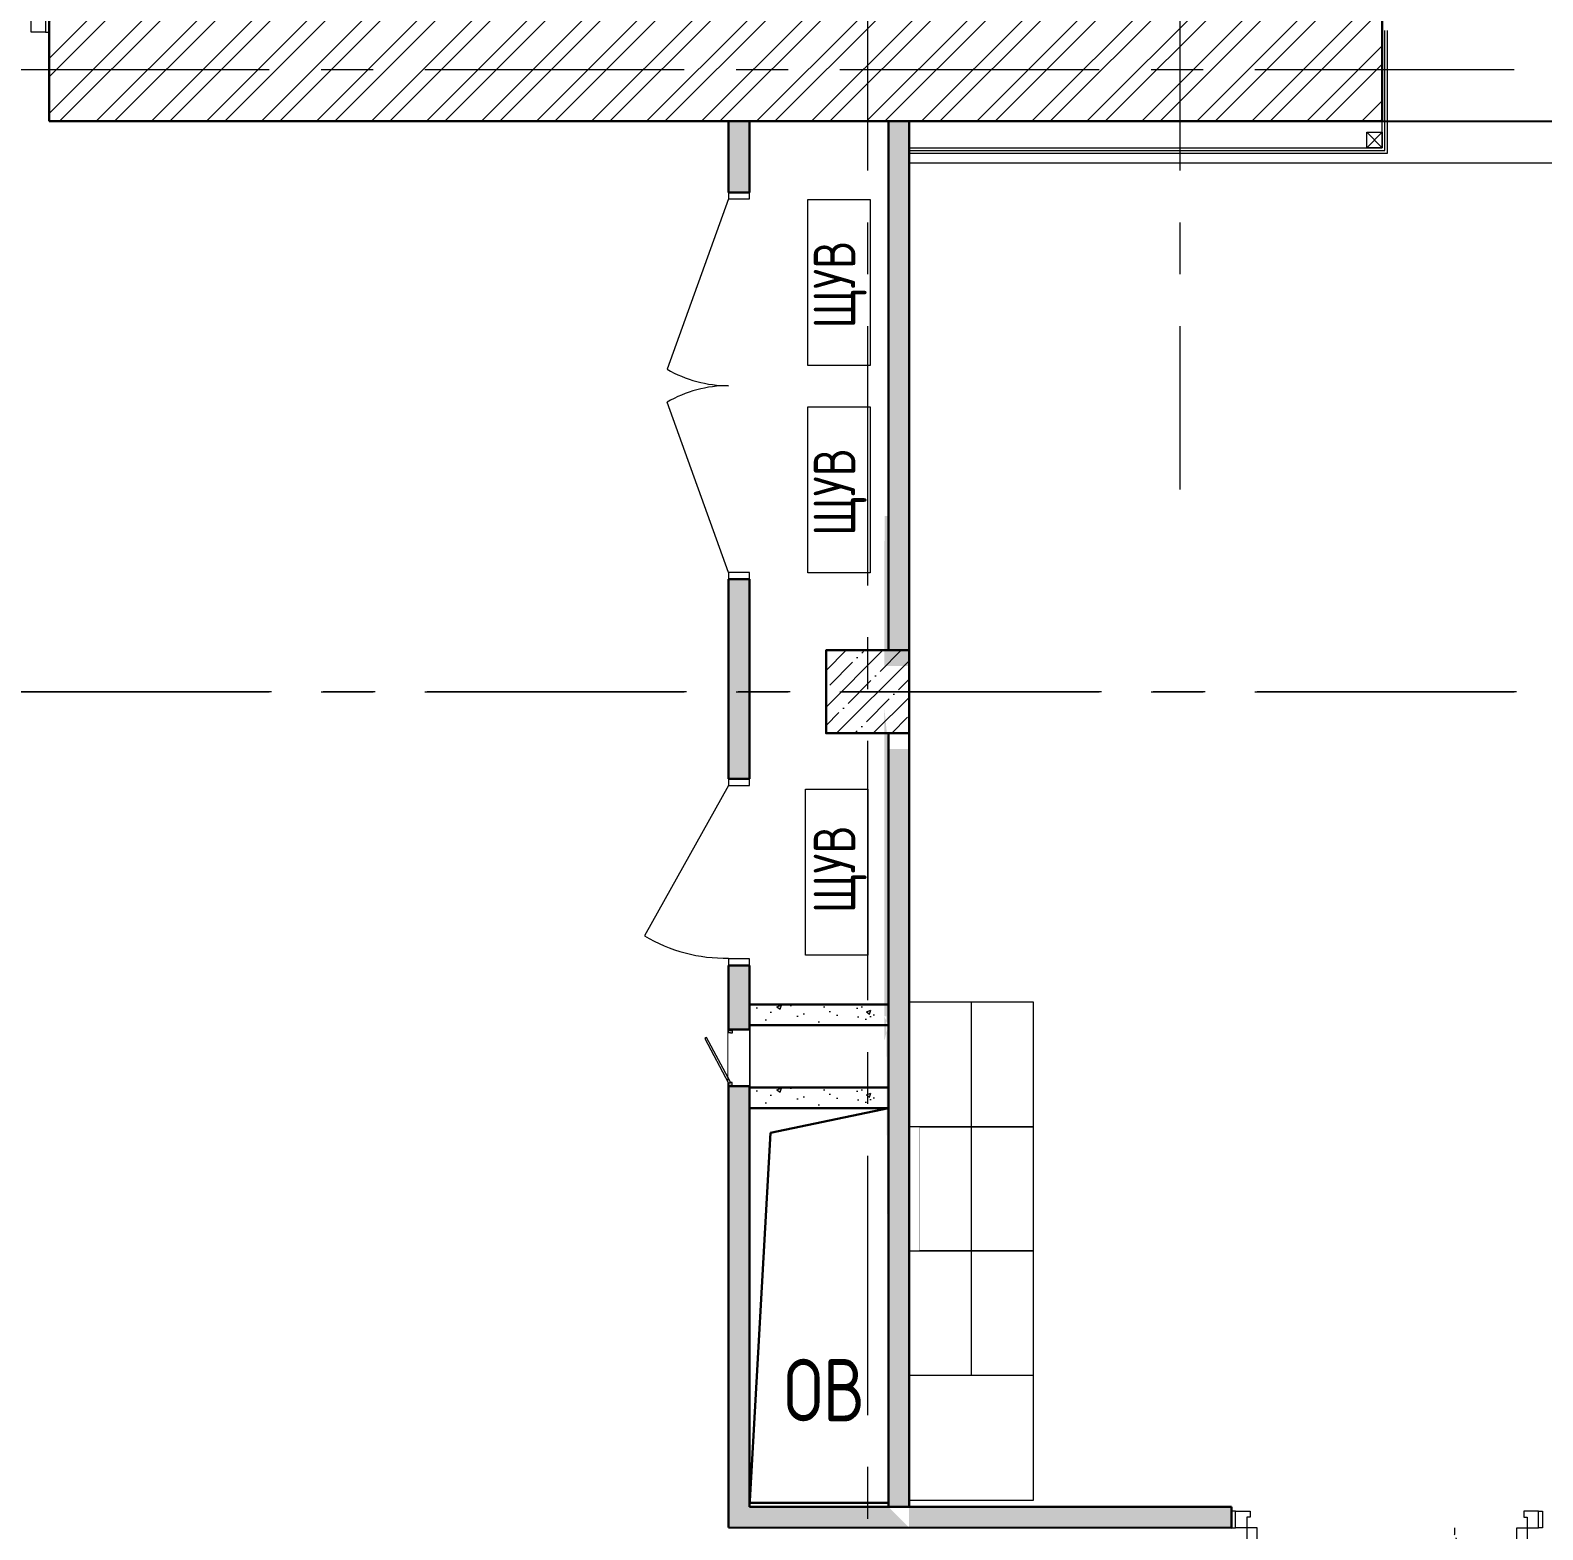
# Model space of a CAD drawing. Header units: millimetres. Extents: x -8689834 to 9419935, y 0 to 135940.
# Drawn here: x 83607 to 90896, y 120561 to 127790 of the extents above; entities that cross this region are included whole.
import ezdxf
from ezdxf import colors
from ezdxf.entities.mleader import LeaderData, LeaderLine
from ezdxf.math import Vec2, Vec3

# ---------------------------------------------------------------- set-up
doc = ezdxf.new("R2010")
doc.units = ezdxf.units.MM
doc.header["$MEASUREMENT"] = 0
doc.linetypes.add('ACAD_ISO03W100', pattern=[30, 12, -18])
doc.linetypes.add('CENTER', pattern=[2, 1.25, -0.25, 0.25, -0.25])
doc.layers.get('0').update_dxf_attribs({"color": 250, "lineweight": 9})
for name, color, linetype, lineweight in [('АР_ ДВЕРИ', 250, 'Continuous', 13), ('АР_Двери', 175, 'Continuous', 18), ('АР_Колонны', 250, 'Continuous', 30), ('АР_Колонны Штрих', 250, 'Continuous', 5), ('АР_Оси', 7, 'Continuous', 9), ('АР_Отметки', 250, 'Continuous', 15), ('АР_Перегородки газоблок', 165, 'Continuous', 30), ('АР_Перегородки газоблок_Штрих', 165, 'Continuous', 5), ('АР_Перегородки ГКЛ', 215, 'Continuous', 9), ('АР_Подоконники', 163, 'Continuous', 9), ('АР_Сущ Несущая стена', 216, 'Continuous', 30), ('АР_Штриховка кирпич', 250, 'Continuous', 9), ('Двери ARCHICAD_Ном._пера__1', 7, 'Continuous', 15), ('Двери ARCHICAD_Ном._пера__120', 7, 'Continuous', 5), ('Двери ARCHICAD_Ном._пера__41', 7, 'Continuous', 20), ('Задания на лючки', 32, 'Continuous', 15), ('М_проемы ОВ 4-5эт', 172, 'Continuous', 30), ('ТХ_мебель передв', 250, 'Continuous', 13), ('ТХ_мебель_стац', 250, 'Continuous', 13), ('Шахта АВТ', 12, 'Continuous', 9)]:
    doc.layers.add(name, color=color, linetype=linetype, lineweight=lineweight)
for name, color, linetype in [('АР_новое окно', 155, 'Continuous'), ('АР_Отверстия', 251, 'Continuous'), ('Двери ARCHICAD', 7, 'Continuous')]:
    doc.layers.add(name, color=color, linetype=linetype)
doc.layers.get('0').freeze()
doc.styles.add('ICOCPEUR', font='isocpeur.ttf')
doc.styles.add('ISOCPEUR', font='isocpeur.ttf', dxfattribs={"width": 0.7})
doc.styles.add('стиль5', font='isocpeur.ttf', dxfattribs={"width": 0.8, "height": 180})

# ---------------------------------------------------------------- blocks, each defined once
blk = doc.blocks.new('кухня тип 3')
at = {"ltscale": 100}
for p, q in [((209139.5, 25435.9), (209139.5, 24835.9)), ((209739.5, 25435.9), (209739.5, 24835.9)), ((210339.5, 25435.9), (210339.5, 24835.9)), ((209139.5, 25135.9), (210939.5, 25135.9))]:
    blk.add_line(p, q, dxfattribs=at)
blk.add_lwpolyline([(210939.5, 24835.9), (208539.5, 24835.9), (208539.5, 25435.9), (210939.5, 25435.9)], close=True, dxfattribs=at)
blk = doc.blocks.new('Полуторная_на лестницу')
for points in [[(75, 80), (75, 1080), (124.9, 1080), (124.9, 80)], [(1375.1, 430), (1375.1, 80), (1425, 80), (1425, 430)]]:
    blk.add_lwpolyline(points, close=True)
for points in [[(0, 0), (0, 80), (20, 80), (20, 0), (0, 0)], [(20, 80), (20, 0), (90, 0), (90, 30), (75, 30), (75, 80), (20, 80)], [(1480, 80), (1480, 0), (1410, 0), (1410, 30), (1425, 30), (1425, 80), (1480, 80)], [(1500, 0), (1500, 80), (1480, 80), (1480, 0), (1500, 0)]]:
    blk.add_lwpolyline(points)
at = {"linetype": 'ACAD_ISO03W100', "ltscale": 3}
for centre, radius, start, end in [((75, 80), 1000, 0, 90), ((1465.4, 39.6), 392.5, 95.90754, 174.09246)]:
    blk.add_arc(centre, radius, start, end, dxfattribs=at)
blk = doc.blocks.new('A$Ce02d65bd')
at = {"ltscale": 100}
for points in [[(0, 0), (0, 75), (75, 75), (75, 0), (0, 0)], [(0, 0), (75, 75)], [(0, 75), (75, 0)]]:
    blk.add_lwpolyline(points, dxfattribs=at)
blk = doc.blocks.new('_DotSmall')
at = {"color": 0, "linetype": 'ByBlock', "const_width": 0.5}
blk.add_lwpolyline([(-0.0625, 0, 1), (0.0625, 0, 1)], format="xyb", close=True, dxfattribs=at)
blk = doc.blocks.new('1700-2')
for points in [[(80, 1600), (0, 1600), (0, 1583), (80, 1583), (80, 1600)], [(0, 1583), (80, 1583), (80, 1513), (50, 1513), (50, 1513), (0, 1513), (0, 1583)], [(-385.9, 1443.1), (-420.9, 1443.1), (-420.9, 1358.3), (-50, 1358.3), (-50, 1443.1), (-85, 1443.1)], [(-385.9, 1443.1), (-385.9, 1393.3), (-85, 1393.3), (-85, 1443.1)], [(-969.5, 56.9), (-1004.5, 56.9), (-1004.5, 141.7), (-50, 141.7), (-50, 56.9), (-85, 56.9)], [(-969.5, 56.9), (-969.5, 106.7), (-85, 106.7), (-85, 56.9)], [(0, -83), (80, -83), (80, -13), (50, -13), (50, -13), (0, -13), (0, -83)], [(80, -100), (0, -100), (0, -83), (80, -83), (80, -100)]]:
    blk.add_lwpolyline(points)
for points in [[(-471.3, 1443.1), (0, 1443.1), (0, 1513), (-471.3, 1513)], [(0, -13), (-1054.7, -13), (-1054.7, 56.9), (0, 56.9)]]:
    blk.add_lwpolyline(points, close=True)
for centre, radius, start, end in [((0, 1513), 471.3, 180, 270), ((0, -13), 1054.7, 90, 180)]:
    blk.add_arc(centre, radius, start, end)
blk = doc.blocks.new('*U1471')
at = {"color": 7}
blk.add_wipeout([(-565, 60), (445, 60), (445, -310), (-565, -310)], dxfattribs=at)
for p, q in [((-530, 60), (-565, 60)), ((-550, 60), (-550, -10)), ((-550, -10), (-550, 60)), ((-510, 60), (-530, 60)), ((-510, 20), (-510, 60)), ((-500, 20), (-510, 20)), ((-500, -10), (-500, 20)), ((380, -10), (380, 20)), ((380, 20), (390, 20)), ((390, 20), (390, 60)), ((390, 60), (410, 60)), ((410, 60), (445, 60)), ((430, 60), (430, -10)), ((430, -10), (430, 60)), ((-565, -10), (-530, -10)), ((-530, -10), (-500, -10)), ((410, -10), (380, -10)), ((445, -10), (410, -10))]:
    blk.add_line(p, q)
at = {"lineweight": 30}
for p, q in [((-565, 60), (-565, -310)), ((445, 60), (445, -310))]:
    blk.add_line(p, q, dxfattribs=at)
blk.add_lwpolyline([(389, 60), (370, 25), (-424, 448), (-406, 483)], close=True)
blk = doc.blocks.new('Металлическая Двупольная дверь 23_2')
at = {"layer": 'Двери ARCHICAD_Ном._пера__1', "color": 7, "linetype": 'Continuous', "lineweight": 15}
for p, q in [((-900, 0), (-79.4, 296.5)), ((900, 0), (79.4, 296.5)), ((-900, 0), (-932, 0)), ((-932, 0), (-932, -100)), ((-900, -100), (-900, 0)), ((932, 0), (900, 0)), ((900, 0), (900, -100)), ((932, -100), (932, 0)), ((-932, -100), (-900, -100)), ((900, -100), (932, -100))]:
    blk.add_line(p, q, dxfattribs=at)
at = {"layer": 'Двери ARCHICAD_Ном._пера__120', "color": 7, "linetype": 'Continuous', "lineweight": 5}
for centre, start, end in [((-593, 0), 0, 30), ((593, 0), 150, 180)]:
    blk.add_arc(centre, 593, start, end, dxfattribs=at)
at = {"layer": 'Двери ARCHICAD_Ном._пера__41', "color": 7, "linetype": 'Continuous', "lineweight": 20}
for p, q in [((-932, 0), (-975, 0)), ((-932, 0), (-975, 0)), ((-932, 0), (-932, -80)), ((932, 0), (932, -80)), ((932, 0), (975, 0)), ((932, 0), (975, 0)), ((-932, -100), (-975, -100)), ((932, -100), (975, -100))]:
    blk.add_line(p, q, dxfattribs=at)
blk = doc.blocks.new('Дв900')
at = {"layer": 'АР_ ДВЕРИ', "color": 7, "linetype": 'Continuous', "lineweight": 20}
for p, q in [((-11828496.8, -14396420.6), (-11828539.8, -14396420.6)), ((-11827596.8, -14396420.6), (-11827553.8, -14396420.6)), ((-11828496.8, -14396520.6), (-11828539.8, -14396520.6)), ((-11827596.8, -14396520.6), (-11827553.8, -14396520.6))]:
    blk.add_line(p, q, dxfattribs=at)
at = {"layer": 'АР_ ДВЕРИ', "color": 7, "linetype": 'Continuous', "lineweight": 15}
for p, q in [((-11828496.8, -14396420.6), (-11828464.8, -14396420.6)), ((-11828496.8, -14396520.6), (-11828496.8, -14396420.6)), ((-11828464.8, -14396420.6), (-11828464.8, -14396520.6)), ((-11827628.8, -14396520.6), (-11827628.8, -14396420.6)), ((-11827628.8, -14396420.6), (-11827596.8, -14396420.6)), ((-11827596.8, -14396420.6), (-11827596.8, -14396520.6)), ((-11828464.8, -14396520.6), (-11828496.8, -14396520.6)), ((-11827628.8, -14396520.6), (-11828354, -14396926.2)), ((-11827596.8, -14396520.6), (-11827628.8, -14396520.6))]:
    blk.add_line(p, q, dxfattribs=at)
at = {"layer": 'АР_ ДВЕРИ', "color": 7, "linetype": 'Continuous', "lineweight": 5, "extrusion": (0, 0, -1)}
blk.add_ellipse((-11827628.8, -14396520.6), major_axis=(816.4, 173.1), ratio=0.953899, start_param=2.826948, end_param=3.360333, dxfattribs=at)

msp = doc.modelspace()

# ---------------------------------------------------------------- hatches: boundary and pattern name
at = {"layer": 'АР_Колонны Штрих', "ltscale": 100}
h = msp.add_hatch(dxfattribs=at)
h.set_pattern_fill('ANSI35', color=256, scale=500)
h.set_pattern_definition([(45, (-869609.7, 164672.16), (-88.388348, 88.388348), []), (45, (-869521.31, 164672.16), (-88.388348, 88.388348), [156.25, -31.25, 0, -31.25])])
h.paths.add_polyline_path([(87842.4, 124800.7), (87442.4, 124800.7), (87442.4, 124400.7), (87842.4, 124400.7)])
at = {"layer": 'АР_Перегородки газоблок_Штрих', "ltscale": 100}
h = msp.add_hatch(dxfattribs=at)
h.set_pattern_fill('AR-CONC', color=256, scale=30)
h.set_pattern_definition([(50, (-0.07, -2539.68), (215.17805, -18.82564), [22.5, -247.5]), (355, (-0.07, -2539.68), (-41.6254, 225.65764), [18, -198]), (100.45144, (17.86, -2541.25), (173.55265, 206.832), [19.12206, -210.34263]), (46.1842, (-0.07, -2479.68), (320.1724, -49.6558), [33.75, -371.25]), (96.63564, (26.6, -2483.82), (280.3986, 292.2356), [28.6831, -315.5141]), (351.18416, (-0.07, -2479.68), (280.3986, 292.2356), [27, -297]), (21, (29.93, -2494.68), (179.07212, -120.78567), [22.5, -247.5]), (326, (29.93, -2494.68), (72.9946, 217.545), [18, -198]), (71.45144, (44.86, -2504.75), (252.0667, 96.75935), [19.12206, -210.34263]), (37.5, (-0.07, -2539.68), (3.647957, 99.868156), [0, -195.6, 0, -201, 0, -198.75]), (7.5, (-0.07, -2539.68), (78.92086, 118.32351), [0, -114.6, 0, -191.1, 0, -75.75]), (327.5, (-66.97, -2539.68), (160.14673, -6.76646), [0, -75, 0, -234, 0, -310.5]), (317.5, (-96.97, -2539.68), (174.95585, 30.0315), [0, -97.5, 0, -155.4, 0, -220.5])])
h.paths.add_polyline_path([(87072.4, 123281.1), (86972.4, 123281.1), (86972.4, 120570.8), (87842.4, 120570.8), (87742.4, 120670.7), (87072.3, 120670.7)])
h.paths.add_polyline_path([(86972.4, 127008.1), (87072.4, 127008.1), (87072.4, 127350.7), (86972.4, 127350.7)])
h.paths.add_polyline_path([(87072.4, 125144.1), (86972.4, 125144.1), (86972.4, 124181.1), (87072.4, 124181.1)])
h = msp.add_hatch(dxfattribs=at)
h.set_pattern_fill('AR-CONC', color=256, scale=30)
h.set_pattern_definition([(50, (0, 0), (215.17805, -18.82564), [22.5, -247.5]), (355, (0, 0), (-41.6254, 225.65764), [18, -198]), (100.45144, (17.93, -1.57), (173.55265, 206.832), [19.12206, -210.34263]), (46.1842, (0, 60), (320.1724, -49.6558), [33.75, -371.25]), (96.63564, (26.68, 55.86), (280.3986, 292.2356), [28.6831, -315.5141]), (351.18416, (0, 60), (280.3986, 292.2356), [27, -297]), (21, (30, 45), (179.07212, -120.78567), [22.5, -247.5]), (326, (30, 45), (72.9946, 217.545), [18, -198]), (71.45144, (44.92, 34.93), (252.0667, 96.75935), [19.12206, -210.34263]), (37.5, (0, 0), (3.647957, 99.868156), [0, -195.6, 0, -201, 0, -198.75]), (7.5, (0, 0), (78.92086, 118.32351), [0, -114.6, 0, -191.1, 0, -75.75]), (327.5, (-66.9, 0), (160.14673, -6.76646), [0, -75, 0, -234, 0, -310.5]), (317.5, (-96.9, 0), (174.95585, 30.0315), [0, -97.5, 0, -155.4, 0, -220.5])])
h.paths.add_polyline_path([(87842.4, 124725.3), (87842.4, 124525.3), (87722.4, 124525.3), (87722.4, 124725.3)], flags=16)
h.paths.add_polyline_path([(87842.4, 124325.3), (87742.4, 124325.3), (87722.4, 124525.3), (87842.4, 124525.3)], flags=16)
h.paths.add_polyline_path([(87842.4, 127350.7), (87742.4, 127350.7), (87742.4, 125447.8), (87724.1, 125447.8), (87724.1, 125327.8), (87722.4, 125327.8), (87722.4, 123035.6), (87742.3, 122992.8), (87722.2, 122915.6), (87722.2, 123035.6), (87732.4, 123035.6), (87742.4, 120670.7), (87842.4, 120670.7), (87842.4, 120570.7), (89395.3, 120570.7), (89395.3, 120670.7), (87842.4, 120670.7)])
h = msp.add_hatch(dxfattribs=at)
h.set_pattern_fill('AR-CONC', color=256, scale=30)
h.set_pattern_definition([(50, (-0.07, -641.58), (215.17805, -18.82564), [22.5, -247.5]), (355, (-0.07, -641.58), (-41.6254, 225.65764), [18, -198]), (100.45144, (17.86, -643.15), (173.55265, 206.832), [19.12206, -210.34263]), (46.1842, (-0.07, -581.58), (320.1724, -49.6558), [33.75, -371.25]), (96.63564, (26.6, -585.72), (280.3986, 292.2356), [28.6831, -315.5141]), (351.18416, (-0.07, -581.58), (280.3986, 292.2356), [27, -297]), (21, (29.93, -596.58), (179.07212, -120.78567), [22.5, -247.5]), (326, (29.93, -596.58), (72.9946, 217.545), [18, -198]), (71.45144, (44.86, -606.65), (252.0667, 96.75935), [19.12206, -210.34263]), (37.5, (-0.07, -641.58), (3.647957, 99.868156), [0, -195.6, 0, -201, 0, -198.75]), (7.5, (-0.07, -641.58), (78.92086, 118.32351), [0, -114.6, 0, -191.1, 0, -75.75]), (327.5, (-66.97, -641.58), (160.14673, -6.76646), [0, -75, 0, -234, 0, -310.5]), (317.5, (-96.97, -641.58), (174.95585, 30.0315), [0, -97.5, 0, -155.4, 0, -220.5])])
h.paths.add_polyline_path([(87742.3, 123092.8), (87072.4, 123092.8), (87072.3, 122992.8), (87742.3, 122992.8)])
h = msp.add_hatch(dxfattribs=at)
h.set_pattern_fill('AR-CONC', color=256, scale=30)
h.set_pattern_definition([(50, (-0.07, -1041.58), (215.17805, -18.82564), [22.5, -247.5]), (355, (-0.07, -1041.58), (-41.6254, 225.65764), [18, -198]), (100.45144, (17.86, -1043.15), (173.55265, 206.832), [19.12206, -210.34263]), (46.1842, (-0.07, -981.58), (320.1724, -49.6558), [33.75, -371.25]), (96.63564, (26.6, -985.72), (280.3986, 292.2356), [28.6831, -315.5141]), (351.18416, (-0.07, -981.58), (280.3986, 292.2356), [27, -297]), (21, (29.93, -996.58), (179.07212, -120.78567), [22.5, -247.5]), (326, (29.93, -996.58), (72.9946, 217.545), [18, -198]), (71.45144, (44.86, -1006.65), (252.0667, 96.75935), [19.12206, -210.34263]), (37.5, (-0.07, -1041.58), (3.647957, 99.868156), [0, -195.6, 0, -201, 0, -198.75]), (7.5, (-0.07, -1041.58), (78.92086, 118.32351), [0, -114.6, 0, -191.1, 0, -75.75]), (327.5, (-66.97, -1041.58), (160.14673, -6.76646), [0, -75, 0, -234, 0, -310.5]), (317.5, (-96.97, -1041.58), (174.95585, 30.0315), [0, -97.5, 0, -155.4, 0, -220.5])])
h.paths.add_polyline_path([(87742.3, 122692.8), (87072.3, 122692.8), (87072.3, 122592.8), (87742.3, 122592.8)])
at = {"layer": 'АР_Штриховка кирпич', "ltscale": 100}
h = msp.add_hatch(dxfattribs=at)
h.set_pattern_fill('ANSI32', color=256, scale=500)
h.set_pattern_definition([(45, (-901740.22, 164426.86), (-132.58252, 132.58252), []), (45, (-901651.84, 164426.86), (-132.58252, 132.58252), [])])
h.paths.add_polyline_path([(90999.3, 128908.6), (90962.3, 128908.6)])
h.paths.add_polyline_path([(90122.4, 127350.7), (90122.4, 127741.8), (90122.4, 127860.7), (89402.4, 127860.7), (89402.4, 131370.7), (88377.4, 131370.7), (88377.4, 130860.7), (88892.4, 130860.7), (88892.4, 127860.7), (83697.4, 127860.7), (83697.4, 127350.7)])
h.paths.add_polyline_path([(92542.4, 127741.8), (92542.4, 127350.7), (94742.4, 127350.7), (94742.4, 127860.7), (92542.4, 127860.7)])

# ---------------------------------------------------------------- linework, layer by layer
at = {"layer": 'АР_Колонны', "ltscale": 100}
msp.add_lwpolyline([(87842.4, 124800.7), (87842.4, 124400.7), (87442.4, 124400.7), (87442.4, 124800.7), (87842.4, 124800.7)], dxfattribs=at)
at = {"layer": 'АР_новое окно'}
msp.add_line((90122.4, 127350.7), (92542.4, 127350.7), dxfattribs=at)
at = {"layer": 'АР_Оси', "linetype": 'CENTER', "ltscale": 1000}
for p, q in [((87642.4, 134363.2), (87642.4, 78630.8)), ((89147.4, 134363.2), (89147.4, 125575.6)), ((45508.7, 127600.7), (128687.1, 127600.7)), ((45508.7, 124600.7), (128687.1, 124600.7)), ((45518.9, 124601), (128697.3, 124601))]:
    msp.add_line(p, q, dxfattribs=at)
at = {"layer": 'АР_Перегородки газоблок', "ltscale": 100}
for p, q in [((86972.4, 127350.7), (86972.4, 127008.1)), ((87072.4, 127350.7), (87072.4, 127008.1)), ((86972.4, 127008.1), (87072.4, 127008.1)), ((86972.4, 125144.1), (87072.4, 125144.1)), ((86972.4, 125144.1), (86972.4, 124181.1)), ((87072.4, 125144.1), (87072.4, 124181.1)), ((87742.4, 124400.7), (87742.4, 120670.7)), ((87842.4, 124400.7), (87842.4, 120670.7)), ((86972.4, 124181.1), (87072.4, 124181.1)), ((86972.4, 123281.1), (87072.4, 123281.1)), ((86972.4, 123281.1), (86972.4, 120570.8)), ((87072.4, 123281.1), (87072.4, 120670.7)), ((87072.4, 123092.8), (87742.3, 123092.8)), ((87742.3, 122992.8), (87072.4, 122992.8)), ((87742.3, 122692.8), (87072.3, 122692.8)), ((89395.3, 120670.7), (87072.4, 120670.7)), ((89395.3, 120670.7), (89395.3, 120570.7)), ((89395.3, 120570.7), (86972.4, 120570.8))]:
    msp.add_line(p, q, dxfattribs=at)
for points in [[(87742.4, 127350.7), (87742.4, 124800.7)], [(87842.4, 124800.7), (87842.4, 127350.7)], [(87742.3, 122592.8), (87072.3, 122592.8)]]:
    msp.add_lwpolyline(points, dxfattribs=at)
at = {"layer": 'АР_Перегородки ГКЛ', "ltscale": 500}
for points in [[(87842.4, 127210.3), (90134.9, 127210.3), (90134.9, 127788.6)], [(87842.4, 127197.8), (90147.4, 127197.8), (90147.4, 127788.6)], [(87842.4, 127222.8), (90122.4, 127222.8), (90122.4, 127719.6)]]:
    msp.add_lwpolyline(points, dxfattribs=at)
at = {"layer": 'АР_Подоконники', "ltscale": 100}
msp.add_line((87842.4, 127150.7), (99582.3, 127150.7), dxfattribs=at)
at = {"layer": 'АР_Сущ Несущая стена', "ltscale": 100}
for p, q in [((83697.4, 127860.7), (83697.4, 127350.7)), ((90122.4, 127860.7), (90122.4, 127350.7)), ((83697.4, 127350.7), (90122.4, 127350.7))]:
    msp.add_line(p, q, dxfattribs=at)
at = {"layer": 'М_проемы ОВ 4-5эт'}
for p, q in [((87174.4, 122473.5), (87742.3, 122592.8)), ((87072.5, 120670.7), (87174.4, 122473.5))]:
    msp.add_line(p, q, dxfattribs=at)
msp.add_lwpolyline([(87072.4, 122592.8), (87742.4, 122592.8), (87742.4, 120690.7), (87072.4, 120690.7)], close=True, dxfattribs=at)
at = {"layer": 'ТХ_мебель передв', "ltscale": 0.1, "const_width": 2}
msp.add_lwpolyline([(88442.4, 122498.7), (88442.4, 121908.7), (87892.4, 121908.7), (87892.4, 122498.7)], close=True, dxfattribs=at)
at = {"layer": 'Шахта АВТ', "ltscale": 500}
for points in [[(87354, 126173.9), (87354, 126973.9), (87654, 126973.9), (87654, 126173.9), (87354, 126173.9)], [(87354, 125173.9), (87354, 125973.9), (87654, 125973.9), (87654, 125173.9), (87354, 125173.9)], [(87343.1, 123331.1), (87343.1, 124131.1), (87643.1, 124131.1), (87643.1, 123331.1), (87343.1, 123331.1)]]:
    msp.add_lwpolyline(points, dxfattribs=at)

# ---------------------------------------------------------------- block references
at = {"layer": 'АР_ ДВЕРИ', "color": 0, "linetype": 'Continuous', "lineweight": 40, "transparency": 33554687, "xscale": -1, "rotation": 270.0021033055882}
msp.add_blockref('Дв900', (14483058.8, 11952306.4), dxfattribs=at)
at = {"layer": 'АР_Двери', "lineweight": 30, "ltscale": 100, "rotation": 270}
msp.add_blockref('1700-2', (82097.4, 127860.7), dxfattribs=at)
at = {"layer": 'АР_Двери', "xscale": -1, "rotation": 180}
msp.add_blockref('Полуторная_на лестницу', (89395.3, 120650.7), dxfattribs=at)
at = {"layer": 'АР_Перегородки ГКЛ', "ltscale": 500}
msp.add_blockref('A$Ce02d65bd', (90047.4, 127222.8), dxfattribs=at)
at = {"layer": 'Двери ARCHICAD', "color": 39, "linetype": 'Continuous', "lineweight": 5, "true_color": 0x573938, "transparency": 33554687, "zscale": 1000, "rotation": 90.00000487928446}
msp.add_blockref('Металлическая Двупольная дверь 23_2', (86972.4, 126076.1), dxfattribs=at)
at = {"layer": 'ТХ_мебель_стац', "xscale": -1, "rotation": 270}
msp.add_blockref('кухня тип 3', (63006.5, -87835.8), dxfattribs=at)
msp.add_blockref('кухня тип 3', (63006.5, -87835.8), dxfattribs=at)

# ---------------------------------------------------------------- texts
at = {"layer": 'АР_Отверстия', "ltscale": 100, "insert": (87433.2, 121233.7), "char_height": 300, "attachment_point": 5, "line_spacing_factor": 0.7, "style": 'ICOCPEUR'}
msp.add_mtext('\\A1;{\\W0.8;ОВ}', dxfattribs=at)
at = {"layer": 'Шахта АВТ', "char_height": 200, "width": 800, "attachment_point": 5, "rotation": 90, "style": 'стиль5'}
for insert in [(87509.9, 126562.3, 0), (87509.9, 125562.3, 0), (87509.9, 123743.6, 0)]:
    msp.add_mtext('ЩУВ', dxfattribs=dict(at, insert=insert))

# ---------------------------------------------------------------- leaders
at = {"layer": 'АР_Отметки'}
ml = msp.add_multileader_mtext('Standard', dxfattribs=at)
ml.set_content('Л.4', color=256, style='ISOCPEUR')
ml.set_leader_properties(color=256, linetype='Continuous', lineweight=-1)
ml.set_arrow_properties(name='DOTSMALL')
ml.build(insert=Vec2(0, 0))
ml.multileader.update_dxf_attribs({"has_text_frame": 1, "text_left_attachment_type": 4, "text_right_attachment_type": 4, "dogleg_length": 100, "arrow_head_size": 180})
ctx = ml.context
ctx.base_point, ctx.char_height, ctx.arrow_head_size, ctx.landing_gap_size, ctx.plane_origin = Vec3(492034.9, 129862.6), 250, 180, 50, Vec3(520155.4, 117704.9)
ctx.left_attachment, ctx.right_attachment = 4, 4
notes = []
notes.append((ctx, [(0, (0, 0, 0), (0, 0), (1, 0), 1, [])]))
ctx.mtext.insert, ctx.mtext.width, ctx.mtext.line_spacing_style, ctx.mtext.flow_direction = Vec3(492084.9, 130195.9), 852.697, 2, 5
ml = msp.add_multileader_mtext('Standard', dxfattribs=at)
ml.set_content('Л.5', color=256, style='ISOCPEUR')
ml.set_leader_properties(color=256, linetype='Continuous', lineweight=-1)
ml.set_arrow_properties(name='DOTSMALL')
ml.build(insert=Vec2(0, 0))
ml.multileader.update_dxf_attribs({"has_text_frame": 1, "text_left_attachment_type": 4, "text_right_attachment_type": 4, "dogleg_length": 100, "arrow_head_size": 180})
ctx = ml.context
ctx.base_point, ctx.char_height, ctx.arrow_head_size, ctx.landing_gap_size, ctx.plane_origin = Vec3(112375.8, 126435.2), 250, 180, 50, Vec3(138158.6, 112714.6)
ctx.left_attachment, ctx.right_attachment = 4, 4
notes.append((ctx, [(0, (0, 0, 0), (0, 0), (1, 0), 1, [])]))
ctx.mtext.insert, ctx.mtext.width, ctx.mtext.line_spacing_style, ctx.mtext.flow_direction = Vec3(112425.8, 126768.6), 852.697, 2, 5
for ctx, leaders in notes:
    for number, flags, end, landing, length, lines in leaders:
        leader = LeaderData()
        leader.index, (leader.has_last_leader_line, leader.has_dogleg_vector, leader.attachment_direction) = number, flags
        leader.last_leader_point, leader.dogleg_vector, leader.dogleg_length = Vec3(end), Vec3(landing), length
        for number, points, colour, breaks in lines:
            line = LeaderLine()
            line.index, line.vertices, line.color, line.breaks = number, Vec3.list(points), colors.encode_raw_color(colour), breaks
            leader.lines.append(line)
        ctx.leaders.append(leader)

# ---------------------------------------------------------------- next in the draw order: block references
at = {"layer": 'Задания на лючки', "xscale": -0.2701273999331003, "yscale": 0.2701273999331003, "zscale": 0.2701273999331003, "rotation": 89.99771929390577}
msp.add_blockref('*U1471', (86987.5, 122819), dxfattribs=at)

# ---------------------------------------------------------------- next in the draw order: leaders
at = {"layer": 'АР_Отметки'}
ml = msp.add_multileader_mtext('Standard', dxfattribs=at)
ml.set_content('Л.4', color=256, style='ISOCPEUR')
ml.set_leader_properties(color=256, linetype='Continuous', lineweight=-1)
ml.set_arrow_properties(name='DOTSMALL')
ml.build(insert=Vec2(0, 0))
ml.multileader.update_dxf_attribs({"has_text_frame": 1, "text_left_attachment_type": 4, "text_right_attachment_type": 4, "dogleg_length": 100, "arrow_head_size": 180})
ctx = ml.context
ctx.base_point, ctx.char_height, ctx.arrow_head_size, ctx.landing_gap_size, ctx.plane_origin = Vec3(354034, 129862.6), 250, 180, 50, Vec3(382154.5, 117704.9)
ctx.left_attachment, ctx.right_attachment = 4, 4
notes = []
notes.append((ctx, [(0, (0, 0, 0), (0, 0), (1, 0), 1, [])]))
ctx.mtext.insert, ctx.mtext.width, ctx.mtext.line_spacing_style, ctx.mtext.flow_direction = Vec3(354084, 130195.9), 852.697, 2, 5
ml = msp.add_multileader_mtext('Standard', dxfattribs=at)
ml.set_content('Л.4', color=256, style='ISOCPEUR')
ml.set_leader_properties(color=256, linetype='Continuous', lineweight=-1)
ml.set_arrow_properties(name='DOTSMALL')
ml.build(insert=Vec2(0, 0))
ml.multileader.update_dxf_attribs({"has_text_frame": 1, "text_left_attachment_type": 4, "text_right_attachment_type": 4, "dogleg_length": 100, "arrow_head_size": 180})
ctx = ml.context
ctx.base_point, ctx.char_height, ctx.arrow_head_size, ctx.landing_gap_size, ctx.plane_origin = Vec3(219490, 129862.6), 250, 180, 50, Vec3(247610.5, 117704.9)
ctx.left_attachment, ctx.right_attachment = 4, 4
notes.append((ctx, [(0, (0, 0, 0), (0, 0), (1, 0), 1, [])]))
ctx.mtext.insert, ctx.mtext.width, ctx.mtext.line_spacing_style, ctx.mtext.flow_direction = Vec3(219540, 130195.9), 852.697, 2, 5
ml = msp.add_multileader_mtext('Standard', dxfattribs=at)
ml.set_content('+6,175', color=256, style='ISOCPEUR')
ml.set_leader_properties(color=256, linetype='Continuous', lineweight=-1)
ml.set_arrow_properties(name='DOTSMALL')
ml.build(insert=Vec2(0, 0))
ml.multileader.update_dxf_attribs({"has_text_frame": 1, "text_left_attachment_type": 4, "text_right_attachment_type": 4, "dogleg_length": 100, "arrow_head_size": 180})
ctx = ml.context
ctx.base_point, ctx.char_height, ctx.arrow_head_size, ctx.landing_gap_size, ctx.plane_origin = Vec3(87854.9, 128796.4), 250, 180, 50, Vec3(97221.5, 127977.7)
ctx.left_attachment, ctx.right_attachment = 4, 4
notes.append((ctx, [(0, (0, 0, 0), (0, 0), (1, 0), 1, [])]))
ctx.mtext.insert, ctx.mtext.width, ctx.mtext.line_spacing_style, ctx.mtext.flow_direction = Vec3(87904.9, 129129.8), 852.697, 2, 5
ml = msp.add_multileader_mtext('Standard', dxfattribs=at)
ml.set_content('+6,175', color=256, style='ISOCPEUR')
ml.set_leader_properties(color=256, linetype='Continuous', lineweight=-1)
ml.set_arrow_properties(name='DOTSMALL')
ml.build(insert=Vec2(0, 0))
ml.multileader.update_dxf_attribs({"has_text_frame": 1, "text_left_attachment_type": 4, "text_right_attachment_type": 4, "dogleg_length": 100, "arrow_head_size": 180})
ctx = ml.context
ctx.base_point, ctx.char_height, ctx.arrow_head_size, ctx.landing_gap_size, ctx.plane_origin = Vec3(114073.1, 126512.9), 250, 180, 50, Vec3(123439.7, 125694.1)
ctx.left_attachment, ctx.right_attachment = 4, 4
notes.append((ctx, [(0, (0, 0, 0), (0, 0), (1, 0), 1, [])]))
ctx.mtext.insert, ctx.mtext.width, ctx.mtext.line_spacing_style, ctx.mtext.flow_direction = Vec3(114123.1, 126846.2), 852.697, 2, 5
for ctx, leaders in notes:
    for number, flags, end, landing, length, lines in leaders:
        leader = LeaderData()
        leader.index, (leader.has_last_leader_line, leader.has_dogleg_vector, leader.attachment_direction) = number, flags
        leader.last_leader_point, leader.dogleg_vector, leader.dogleg_length = Vec3(end), Vec3(landing), length
        for number, points, colour, breaks in lines:
            line = LeaderLine()
            line.index, line.vertices, line.color, line.breaks = number, Vec3.list(points), colors.encode_raw_color(colour), breaks
            leader.lines.append(line)
        ctx.leaders.append(leader)

doc.saveas('drawing.dxf')
